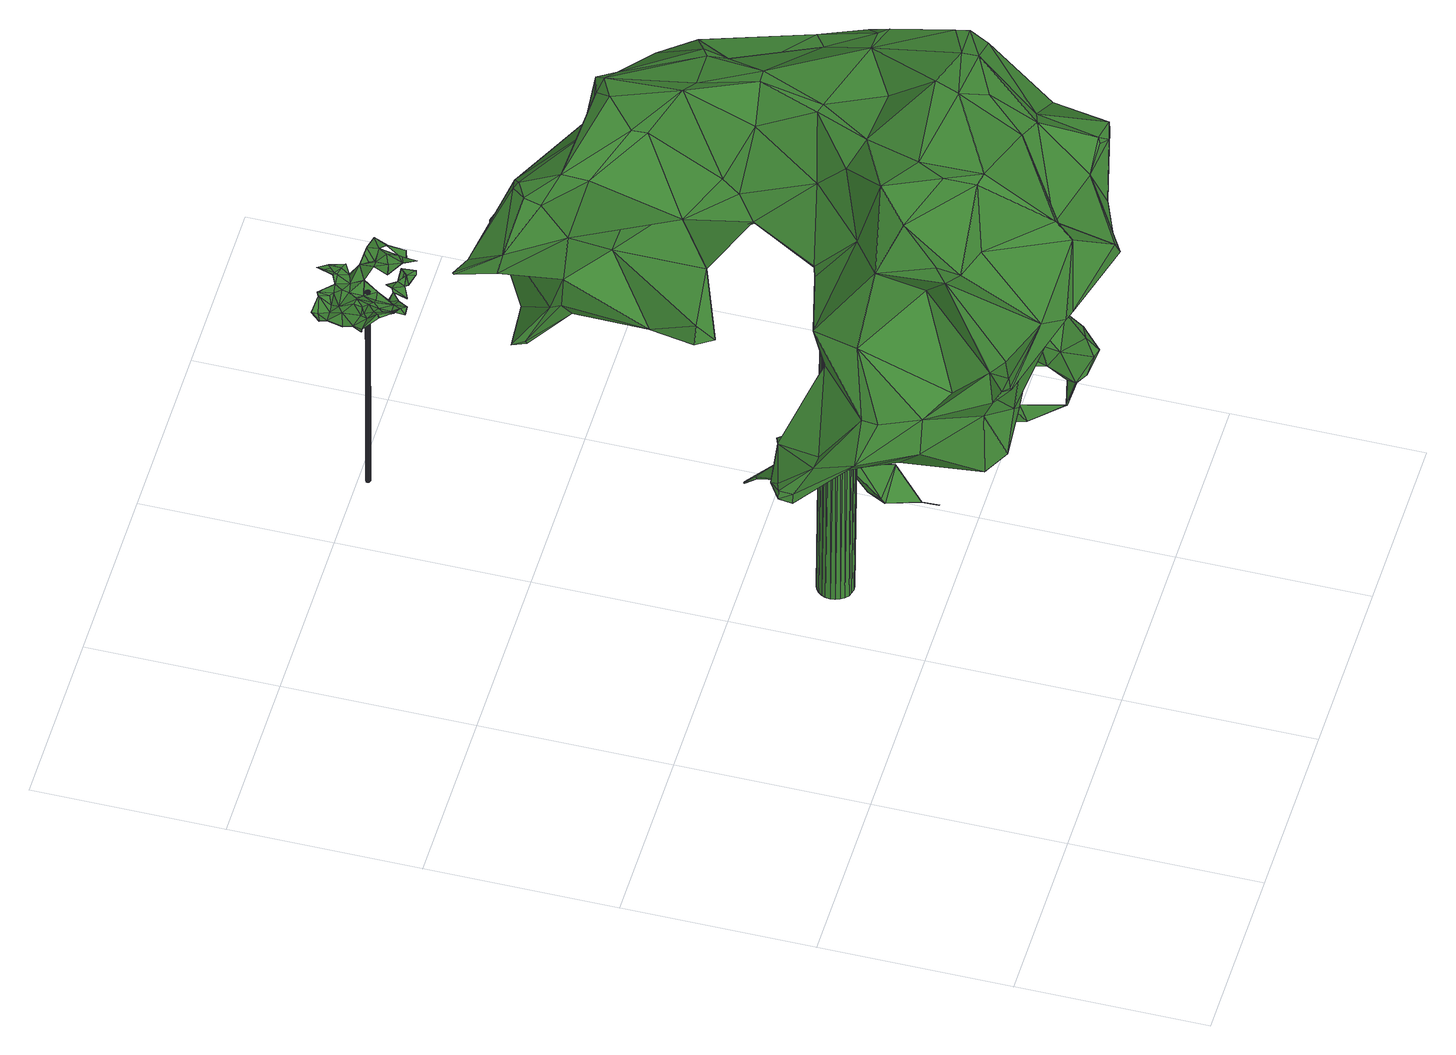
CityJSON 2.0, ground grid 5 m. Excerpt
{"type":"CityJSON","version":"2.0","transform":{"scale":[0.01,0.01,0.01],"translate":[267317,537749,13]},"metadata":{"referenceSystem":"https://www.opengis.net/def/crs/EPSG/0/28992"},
"CityObjects":{
"tree1":{"type":"SolitaryVegetationObject","attributes":{"gtid":150,"crown_width_m":12.89,"crown_median_z":25.44,"crown_r50_m":0.478,"crown_porosity":0.895,"trunk_H_m":11.93,"trunk_DBH_m":0.943,"trunk_radius_m":0.472,"trunk_base_height_m":13.51,"original_gtid":"166"},"geometry":[{"type":"Solid","lod":"3","boundaries":[[[[0,1,2]],[[3,4,5]],[[6,7,8]],[[9,10,11]],[[12,13,14]],[[2,15,16]],[[17,18,19]],[[17,19,20]],[[21,22,23]],[[24,23,22]],[[25,26,27]],[[28,29,30]],[[31,32,33]],[[30,34,35]],[[29,34,30]],[[36,37,38]],[[39,40,41]],[[42,41,40]],[[43,44,25]],[[45,46,47]],[[48,5,49]],[[50,51,52]],[[1,15,2]],[[53,54,55]],[[26,56,57]],[[58,59,20]],[[43,60,44]],[[61,62,63]],[[64,65,66]],[[67,68,69]],[[70,68,67]],[[71,65,72]],[[73,74,75]],[[76,77,78]],[[79,52,80]],[[81,52,79]],[[82,51,50]],[[58,83,59]],[[29,84,85]],[[40,39,43]],[[40,43,25]],[[16,86,87]],[[38,88,89]],[[90,91,92]],[[93,94,95]],[[96,97,98]],[[60,43,39]],[[60,39,96]],[[99,75,53]],[[78,86,9]],[[100,77,76]],[[30,35,101]],[[87,86,77]],[[102,103,104]],[[95,94,105]],[[77,106,87]],[[107,11,108]],[[109,110,111]],[[92,112,113]],[[80,114,106]],[[2,106,114]],[[3,115,116]],[[117,118,119]],[[98,97,39]],[[55,120,99]],[[121,21,23]],[[93,122,94]],[[20,123,124]],[[20,125,123]],[[124,17,20]],[[35,126,101]],[[127,128,129]],[[130,131,132]],[[133,62,134]],[[133,134,104]],[[135,136,65]],[[137,23,24]],[[138,139,140]],[[141,142,143]],[[38,144,88]],[[12,145,13]],[[145,12,95]],[[146,147,148]],[[104,103,133]],[[149,133,103]],[[150,128,151]],[[150,151,75]],[[152,153,92]],[[154,85,155]],[[28,115,3]],[[26,57,156]],[[140,139,157]],[[158,159,160]],[[122,14,161]],[[162,163,164]],[[162,164,165]],[[166,167,168]],[[49,169,170]],[[171,103,172]],[[173,57,174]],[[27,146,175]],[[176,101,126]],[[177,178,140]],[[165,179,102]],[[164,179,165]],[[180,172,181]],[[108,11,182]],[[41,183,39]],[[184,185,186]],[[29,28,84]],[[28,3,84]],[[52,51,187]],[[52,187,80]],[[28,30,115]],[[170,188,49]],[[122,93,12]],[[14,122,12]],[[176,30,101]],[[189,190,64]],[[93,95,12]],[[120,83,191]],[[120,192,83]],[[173,174,193]],[[11,107,194]],[[100,79,77]],[[195,74,73]],[[96,39,97]],[[165,102,196]],[[197,1,196]],[[0,196,1]],[[165,196,0]],[[198,17,124]],[[86,16,199]],[[138,200,201]],[[79,100,81]],[[9,11,194]],[[132,202,203]],[[34,126,35]],[[11,10,182]],[[194,107,204]],[[179,205,172]],[[206,205,179]],[[71,202,132]],[[207,204,107]],[[89,208,209]],[[47,186,45]],[[210,211,212]],[[106,77,79]],[[106,79,80]],[[125,213,214]],[[182,215,216]],[[155,46,45]],[[16,87,106]],[[2,16,106]],[[110,217,218]],[[219,110,218]],[[219,218,220]],[[221,222,8]],[[163,51,82]],[[179,103,102]],[[206,164,163]],[[188,206,163]],[[31,223,222]],[[224,60,96]],[[65,64,190]],[[153,152,225]],[[212,92,69]],[[226,63,227]],[[228,229,31]],[[56,229,228]],[[230,54,151]],[[52,231,232]],[[52,81,231]],[[64,233,176]],[[234,160,159]],[[33,32,198]],[[201,235,138]],[[85,34,29]],[[230,55,54]],[[236,188,170]],[[147,146,27]],[[71,132,66]],[[51,163,162]],[[189,161,190]],[[203,202,136]],[[109,237,217]],[[149,180,238]],[[49,4,169]],[[5,4,49]],[[209,239,240]],[[83,241,59]],[[66,65,71]],[[171,149,103]],[[98,242,18]],[[166,168,144]],[[243,237,141]],[[142,141,237]],[[41,244,183]],[[245,137,246]],[[130,116,233]],[[137,232,231]],[[247,232,137]],[[201,200,248]],[[66,233,64]],[[185,45,186]],[[170,130,236]],[[236,130,249]],[[86,199,182]],[[248,200,140]],[[250,251,215]],[[158,69,252]],[[158,252,253]],[[108,254,107]],[[69,113,67]],[[67,213,70]],[[238,214,210]],[[255,256,41]],[[257,250,258]],[[259,250,257]],[[258,250,215]],[[24,247,137]],[[110,109,217]],[[157,260,47]],[[69,152,113]],[[152,92,113]],[[261,128,150]],[[156,173,262]],[[92,91,69]],[[263,227,70]],[[92,214,112]],[[220,261,150]],[[207,254,146]],[[180,171,172]],[[132,264,249]],[[83,58,19]],[[19,265,83]],[[227,263,261]],[[182,10,9]],[[249,206,236]],[[189,184,94]],[[32,31,266]],[[140,200,138]],[[121,26,21]],[[267,268,150]],[[150,268,220]],[[26,44,56]],[[190,269,65]],[[176,233,30]],[[159,270,234]],[[22,271,24]],[[235,272,135]],[[39,183,98]],[[273,131,130]],[[174,57,56]],[[245,147,121]],[[148,147,245]],[[274,18,17]],[[149,238,210]],[[98,274,96]],[[224,96,274]],[[275,271,22]],[[138,235,139]],[[72,202,71]],[[248,193,276]],[[56,193,174]],[[252,277,62]],[[278,62,277]],[[278,277,252]],[[263,129,128]],[[238,279,214]],[[2,114,0]],[[190,161,269]],[[65,136,72]],[[132,249,130]],[[226,217,61]],[[226,61,63]],[[50,209,208]],[[170,169,130]],[[116,130,169]],[[82,49,188]],[[82,188,163]],[[280,281,282]],[[144,38,37]],[[78,9,194]],[[52,239,50]],[[233,116,115]],[[233,115,30]],[[240,38,209]],[[89,209,38]],[[161,189,122]],[[189,94,122]],[[31,222,118]],[[142,237,109]],[[136,202,72]],[[225,90,153]],[[146,254,175]],[[32,266,224]],[[197,283,243]],[[102,283,196]],[[193,178,173]],[[92,153,90]],[[6,8,228]],[[6,228,31]],[[146,148,207]],[[204,207,148]],[[196,283,197]],[[8,7,221]],[[36,271,177]],[[21,262,22]],[[276,193,228]],[[5,281,3]],[[3,281,280]],[[158,253,270]],[[159,158,270]],[[184,105,94]],[[240,247,38]],[[74,195,268]],[[76,78,204]],[[171,180,149]],[[15,257,284]],[[282,48,285]],[[56,286,229]],[[65,287,135]],[[98,18,274]],[[241,129,263]],[[27,40,25]],[[188,236,206]],[[172,205,181]],[[249,181,205]],[[140,178,248]],[[193,248,178]],[[191,265,183]],[[173,178,275]],[[275,262,173]],[[21,156,262]],[[22,262,275]],[[26,25,44]],[[21,26,156]],[[213,112,214]],[[224,288,32]],[[69,160,212]],[[210,212,160]],[[69,158,160]],[[149,210,160]],[[8,249,264]],[[276,8,264]],[[108,182,216]],[[216,73,108]],[[191,83,265]],[[41,99,244]],[[102,104,289]],[[243,102,289]],[[164,206,179]],[[179,172,103]],[[8,181,249]],[[132,131,66]],[[165,114,162]],[[80,162,114]],[[78,77,86]],[[287,65,269]],[[14,13,269]],[[31,238,223]],[[139,235,135]],[[126,184,64]],[[189,64,184]],[[126,64,176]],[[45,185,290]],[[155,45,290]],[[214,291,124]],[[124,123,214]],[[154,155,290]],[[137,245,23]],[[121,23,245]],[[126,34,184]],[[102,243,283]],[[240,239,247]],[[76,246,100]],[[258,215,182]],[[165,0,114]],[[59,125,20]],[[145,292,13]],[[204,78,194]],[[192,127,83]],[[213,125,241]],[[59,241,125]],[[199,284,258]],[[63,68,70]],[[227,63,70]],[[31,229,286]],[[181,222,223]],[[167,46,155]],[[157,293,140]],[[47,293,157]],[[154,294,85]],[[290,294,154]],[[167,293,46]],[[167,140,293]],[[46,293,47]],[[118,221,119]],[[117,119,221]],[[152,69,91]],[[152,91,225]],[[90,225,91]],[[15,284,16]],[[217,237,61]],[[227,261,226]],[[226,261,220]],[[62,61,134]],[[104,134,61]],[[295,61,237]],[[295,237,289]],[[295,289,104]],[[212,211,92]],[[147,27,26]],[[147,26,121]],[[192,55,230]],[[53,55,99]],[[42,40,175]],[[27,175,40]],[[162,187,51]],[[149,296,133]],[[214,279,33]],[[60,224,266]],[[44,60,266]],[[86,182,9]],[[81,100,246]],[[231,246,137]],[[81,246,231]],[[34,85,294]],[[142,109,111]],[[226,220,218]],[[151,192,230]],[[289,237,243]],[[167,297,168]],[[247,239,232]],[[192,298,55]],[[155,297,167]],[[221,7,117]],[[182,199,258]],[[248,272,201]],[[276,272,248]],[[107,254,207]],[[156,57,173]],[[221,118,222]],[[198,299,288]],[[3,116,4]],[[116,169,4]],[[246,76,300]],[[246,300,245]],[[255,75,256]],[[99,41,256]],[[99,256,75]],[[259,143,110]],[[111,110,143]],[[266,286,56]],[[266,31,286]],[[193,56,228]],[[56,44,266]],[[14,269,161]],[[136,272,203]],[[272,132,203]],[[135,272,136]],[[201,272,235]],[[177,271,178]],[[275,178,271]],[[247,24,271]],[[247,271,36]],[[38,247,36]],[[234,62,133]],[[175,254,42]],[[31,33,279]],[[42,255,41]],[[254,108,255]],[[254,255,42]],[[31,279,238]],[[73,75,255]],[[73,255,108]],[[74,268,75]],[[197,301,1]],[[15,1,301]],[[139,135,292]],[[52,232,239]],[[181,223,180]],[[88,144,297]],[[168,297,144]],[[273,66,131]],[[244,99,120]],[[257,143,259]],[[297,155,302]],[[297,302,88]],[[180,223,238]],[[6,118,117]],[[162,80,187]],[[226,218,217]],[[276,228,8]],[[166,177,140]],[[167,166,140]],[[250,219,251]],[[220,251,219]],[[280,85,84]],[[84,3,280]],[[303,50,208]],[[166,144,37]],[[166,37,177]],[[37,36,177]],[[183,244,191]],[[17,198,288]],[[17,288,274]],[[120,191,244]],[[274,288,224]],[[148,300,204]],[[295,104,61]],[[111,143,142]],[[233,66,273]],[[233,273,130]],[[58,20,19]],[[15,301,257]],[[251,268,195]],[[128,261,263]],[[213,263,70]],[[241,263,213]],[[62,304,252]],[[75,54,53]],[[151,54,75]],[[267,75,268]],[[267,150,75]],[[252,304,253]],[[216,195,73]],[[220,268,251]],[[216,251,195]],[[251,216,215]],[[253,304,270]],[[234,270,304]],[[234,304,62]],[[287,292,135]],[[6,117,7]],[[151,127,192]],[[151,128,127]],[[209,50,239]],[[249,205,206]],[[204,300,76]],[[82,303,49]],[[82,50,303]],[[85,280,155]],[[282,155,280]],[[89,88,285]],[[303,208,48]],[[303,48,49]],[[214,211,210]],[[259,219,250]],[[110,219,259]],[[302,285,88]],[[282,281,48]],[[5,48,281]],[[245,300,148]],[[31,118,6]],[[8,222,181]],[[34,294,184]],[[290,185,294]],[[184,294,185]],[[125,214,123]],[[198,124,291]],[[198,291,33]],[[214,33,291]],[[192,120,298]],[[55,298,120]],[[62,278,63]],[[68,63,278]],[[199,16,284]],[[69,68,278]],[[69,278,252]],[[301,143,257]],[[197,143,301]],[[243,141,143]],[[243,143,197]],[[183,242,98]],[[265,242,183]],[[19,242,265]],[[19,18,242]],[[105,184,260]],[[186,260,184]],[[186,47,260]],[[95,105,260]],[[95,260,145]],[[292,145,260]],[[292,260,139]],[[139,260,157]],[[272,264,132]],[[276,264,272]],[[292,287,269]],[[292,269,13]],[[234,133,296]],[[234,296,160]],[[149,160,296]],[[83,129,241]],[[127,129,83]],[[32,299,198]],[[258,284,257]],[[48,208,285]],[[89,285,208]],[[282,285,155]],[[155,285,302]],[[92,211,214]],[[67,112,213]],[[113,112,67]],[[32,288,299]],[[305,306,307]],[[305,307,308]],[[308,307,309]],[[308,309,310]],[[307,306,311]],[[307,311,309]],[[309,311,312]],[[309,312,310]],[[311,306,313]],[[311,313,312]],[[312,313,314]],[[312,314,310]],[[313,306,315]],[[313,315,314]],[[314,315,316]],[[314,316,310]],[[315,306,317]],[[315,317,316]],[[316,317,318]],[[316,318,310]],[[317,306,319]],[[317,319,318]],[[318,319,320]],[[318,320,310]],[[319,306,321]],[[319,321,320]],[[320,321,322]],[[320,322,310]],[[321,306,323]],[[321,323,322]],[[322,323,324]],[[322,324,310]],[[323,306,325]],[[323,325,324]],[[324,325,326]],[[324,326,310]],[[325,306,327]],[[325,327,326]],[[326,327,328]],[[326,328,310]],[[327,306,329]],[[327,329,328]],[[328,329,330]],[[328,330,310]],[[329,306,331]],[[329,331,330]],[[330,331,332]],[[330,332,310]],[[331,306,333]],[[331,333,332]],[[332,333,334]],[[332,334,310]],[[333,306,335]],[[333,335,334]],[[334,335,336]],[[334,336,310]],[[335,306,337]],[[335,337,336]],[[336,337,338]],[[336,338,310]],[[337,306,339]],[[337,339,338]],[[338,339,340]],[[338,340,310]],[[339,306,341]],[[339,341,340]],[[340,341,342]],[[340,342,310]],[[341,306,343]],[[341,343,342]],[[342,343,344]],[[342,344,310]],[[343,306,345]],[[343,345,344]],[[344,345,346]],[[344,346,310]],[[345,306,347]],[[345,347,346]],[[346,347,348]],[[346,348,310]],[[347,306,349]],[[347,349,348]],[[348,349,350]],[[348,350,310]],[[349,306,351]],[[349,351,350]],[[350,351,352]],[[350,352,310]],[[351,306,353]],[[351,353,352]],[[352,353,354]],[[352,354,310]],[[353,306,305]],[[353,305,354]],[[354,305,308]],[[354,308,310]]]]}]},
"tree2":{"type":"SolitaryVegetationObject","attributes":{"gtid":513,"crown_width_m":5.92,"crown_median_z":16.53,"crown_r50_m":0.22,"crown_porosity":0.916,"trunk_H_m":2.92,"trunk_DBH_m":0.15,"trunk_radius_m":0.0749,"trunk_base_height_m":13.61,"original_gtid":"583"},"geometry":[{"type":"Solid","lod":"3","boundaries":[[[[355,356,357]],[[358,359,360]],[[361,362,363]],[[363,364,361]],[[365,366,367]],[[368,369,370]],[[371,372,373]],[[371,373,374]],[[375,376,377]],[[375,377,378]],[[361,379,362]],[[380,371,381]],[[382,383,384]],[[378,385,356]],[[357,356,385]],[[386,387,388]],[[384,389,390]],[[391,392,393]],[[394,392,391]],[[380,381,395]],[[396,397,398]],[[399,387,400]],[[401,386,402]],[[365,403,404]],[[381,374,405]],[[367,366,406]],[[384,407,389]],[[408,384,383]],[[409,410,411]],[[365,367,412]],[[413,414,415]],[[379,361,416]],[[417,382,418]],[[412,419,403]],[[390,389,413]],[[370,420,384]],[[369,420,370]],[[401,421,422]],[[423,424,425]],[[423,425,426]],[[417,427,383]],[[418,382,390]],[[405,394,395]],[[395,394,380]],[[415,428,410]],[[429,430,431]],[[432,428,415]],[[433,421,434]],[[433,434,435]],[[436,401,437]],[[365,412,403]],[[365,404,438]],[[416,439,440]],[[385,440,439]],[[441,410,428]],[[441,428,432]],[[442,377,376]],[[412,367,443]],[[438,404,444]],[[367,445,443]],[[404,403,446]],[[438,366,365]],[[447,433,448]],[[447,421,433]],[[449,356,368]],[[444,442,376]],[[398,397,435]],[[444,404,442]],[[419,450,451]],[[452,391,399]],[[394,391,452]],[[378,453,385]],[[377,453,378]],[[393,373,454]],[[435,434,455]],[[407,423,432]],[[423,456,424]],[[457,413,409]],[[434,421,401]],[[400,437,401]],[[400,401,402]],[[457,458,459]],[[372,359,454]],[[359,460,360]],[[359,372,460]],[[396,461,455]],[[426,425,462]],[[442,404,446]],[[355,369,356]],[[368,356,369]],[[433,397,448]],[[435,397,433]],[[463,362,429]],[[410,409,415]],[[432,415,414]],[[426,441,432]],[[464,465,462]],[[384,408,375]],[[461,398,435]],[[455,397,396]],[[413,415,409]],[[396,398,461]],[[436,434,401]],[[466,467,468]],[[435,455,461]],[[447,448,469]],[[466,422,467]],[[421,467,422]],[[387,359,470]],[[437,471,447]],[[472,418,473]],[[432,423,426]],[[474,475,445]],[[381,405,395]],[[394,452,460]],[[360,460,452]],[[453,465,464]],[[394,460,380]],[[359,358,470]],[[423,407,420]],[[474,458,411]],[[474,406,458]],[[360,388,358]],[[358,388,470]],[[387,470,388]],[[468,476,477]],[[455,434,436]],[[388,402,386]],[[387,386,400]],[[424,464,425]],[[406,445,367]],[[443,478,412]],[[464,462,425]],[[424,479,480]],[[382,417,383]],[[401,422,386]],[[478,473,418]],[[458,473,478]],[[366,472,473]],[[378,481,375]],[[457,390,413]],[[477,400,386]],[[477,386,468]],[[453,377,465]],[[441,459,410]],[[457,459,441]],[[432,414,407]],[[475,411,410]],[[359,387,391]],[[359,391,454]],[[387,399,391]],[[370,375,449]],[[357,363,355]],[[355,482,480]],[[355,429,482]],[[355,463,429]],[[429,362,430]],[[362,463,363]],[[362,379,430]],[[430,379,431]],[[416,431,379]],[[424,431,416]],[[399,402,452]],[[402,399,400]],[[479,424,456]],[[429,431,482]],[[431,424,482]],[[482,424,480]],[[443,445,475]],[[372,371,460]],[[452,388,360]],[[402,388,452]],[[374,381,371]],[[480,479,355]],[[373,392,483]],[[366,473,406]],[[385,453,440]],[[464,416,440]],[[464,440,453]],[[418,465,484]],[[484,465,451]],[[414,413,389]],[[457,409,458]],[[380,460,371]],[[454,373,372]],[[474,445,406]],[[391,393,454]],[[443,475,478]],[[356,481,378]],[[356,449,481]],[[375,481,449]],[[370,384,375]],[[465,390,462]],[[418,390,465]],[[444,427,472]],[[441,390,457]],[[426,390,441]],[[462,390,426]],[[408,427,485]],[[408,485,375]],[[444,376,485]],[[444,485,427]],[[375,485,376]],[[416,361,364]],[[370,449,368]],[[484,478,418]],[[438,444,472]],[[420,456,423]],[[451,450,484]],[[478,450,412]],[[484,450,478]],[[458,478,475]],[[458,475,459]],[[459,475,410]],[[414,389,407]],[[479,456,420]],[[463,355,363]],[[424,416,464]],[[397,469,448]],[[384,390,382]],[[377,451,465]],[[408,383,427]],[[436,469,455]],[[455,469,397]],[[436,486,469]],[[474,411,475]],[[458,409,411]],[[477,476,471]],[[386,422,466]],[[469,486,437]],[[469,437,447]],[[407,384,420]],[[437,487,471]],[[447,467,421]],[[471,467,447]],[[486,436,437]],[[374,483,405]],[[392,405,483]],[[476,468,467]],[[386,466,468]],[[471,476,467]],[[385,439,357]],[[417,472,427]],[[472,417,418]],[[374,373,483]],[[366,438,472]],[[403,419,446]],[[446,419,442]],[[377,419,451]],[[442,419,377]],[[406,473,458]],[[363,439,364]],[[363,357,439]],[[416,364,439]],[[373,393,392]],[[400,487,437]],[[405,392,394]],[[419,412,450]],[[355,479,369]],[[420,369,479]],[[477,471,487]],[[477,487,400]],[[488,489,490]],[[488,490,491]],[[491,490,492]],[[491,492,493]],[[490,489,494]],[[490,494,492]],[[492,494,495]],[[492,495,493]],[[494,489,496]],[[494,496,495]],[[495,496,497]],[[495,497,493]],[[496,489,498]],[[496,498,497]],[[497,498,499]],[[497,499,493]],[[498,489,500]],[[498,500,499]],[[499,500,501]],[[499,501,493]],[[500,489,502]],[[500,502,501]],[[501,502,503]],[[501,503,493]],[[502,489,504]],[[502,504,503]],[[503,504,505]],[[503,505,493]],[[504,489,506]],[[504,506,505]],[[505,506,507]],[[505,507,493]],[[506,489,508]],[[506,508,507]],[[507,508,509]],[[507,509,493]],[[508,489,510]],[[508,510,509]],[[509,510,511]],[[509,511,493]],[[510,489,512]],[[510,512,511]],[[511,512,513]],[[511,513,493]],[[512,489,514]],[[512,514,513]],[[513,514,515]],[[513,515,493]],[[514,489,516]],[[514,516,515]],[[515,516,517]],[[515,517,493]],[[516,489,518]],[[516,518,517]],[[517,518,519]],[[517,519,493]],[[518,489,520]],[[518,520,519]],[[519,520,521]],[[519,521,493]],[[520,489,522]],[[520,522,521]],[[521,522,523]],[[521,523,493]],[[522,489,524]],[[522,524,523]],[[523,524,525]],[[523,525,493]],[[524,489,526]],[[524,526,525]],[[525,526,527]],[[525,527,493]],[[526,489,528]],[[526,528,527]],[[527,528,529]],[[527,529,493]],[[528,489,530]],[[528,530,529]],[[529,530,531]],[[529,531,493]],[[530,489,532]],[[530,532,531]],[[531,532,533]],[[531,533,493]],[[532,489,534]],[[532,534,533]],[[533,534,535]],[[533,535,493]],[[534,489,536]],[[534,536,535]],[[535,536,537]],[[535,537,493]],[[536,489,488]],[[536,488,537]],[[537,488,491]],[[537,491,493]]]]}]},
"tree3":{"type":"SolitaryVegetationObject","attributes":{"gtid":432,"crown_width_m":2.66,"crown_median_z":19.92,"crown_r50_m":0.132,"crown_porosity":0.963,"trunk_H_m":6.55,"trunk_DBH_m":0.11,"trunk_radius_m":0.0548,"trunk_base_height_m":13.37,"original_gtid":"490"},"geometry":[{"type":"MultiSurface","lod":"3","boundaries":[[[538,539,540]],[[541,542,543]],[[544,543,542]],[[545,546,547]],[[544,548,543]],[[549,550,551]],[[552,553,554]],[[555,556,557]],[[558,559,560]],[[561,562,563]],[[564,565,566]],[[567,565,564]],[[568,569,570]],[[555,571,572]],[[538,540,551]],[[573,574,575]],[[573,575,576]],[[577,542,541]],[[578,579,580]],[[581,582,583]],[[560,584,585]],[[558,586,587]],[[588,568,589]],[[590,591,592]],[[593,592,591]],[[594,583,595]],[[596,597,598]],[[599,600,601]],[[589,602,603]],[[604,547,605]],[[551,540,549]],[[538,551,606]],[[607,608,609]],[[565,584,610]],[[565,610,611]],[[597,582,581]],[[612,613,614]],[[556,596,598]],[[578,580,615]],[[569,616,599]],[[599,616,600]],[[554,591,590]],[[593,591,554]],[[575,617,576]],[[605,579,618]],[[619,589,568]],[[620,621,622]],[[623,567,538]],[[624,625,626]],[[569,612,614]],[[619,599,601]],[[539,627,628]],[[539,628,629]],[[597,630,582]],[[548,614,631]],[[632,633,634]],[[635,636,637]],[[638,639,640]],[[641,642,643]],[[611,566,565]],[[623,585,565]],[[584,565,585]],[[563,562,644]],[[645,646,647]],[[610,584,648]],[[595,649,644]],[[555,650,651]],[[583,594,652]],[[596,653,654]],[[638,542,571]],[[567,623,565]],[[655,656,578]],[[655,657,656]],[[658,657,655]],[[626,633,632]],[[594,562,652]],[[558,655,559]],[[659,574,553]],[[593,554,553]],[[575,574,659]],[[606,587,538]],[[561,660,562]],[[639,657,658]],[[661,657,639]],[[649,576,644]],[[656,657,662]],[[562,595,644]],[[562,594,595]],[[540,663,664]],[[644,617,563]],[[644,576,617]],[[593,553,574]],[[665,666,667]],[[665,667,668]],[[577,608,572]],[[669,645,670]],[[540,671,549]],[[664,671,540]],[[643,603,602]],[[599,619,568]],[[612,643,613]],[[602,613,643]],[[547,672,669]],[[618,673,554]],[[647,646,578]],[[674,556,555]],[[672,547,675]],[[676,677,564]],[[634,604,618]],[[678,663,664]],[[621,620,662]],[[668,662,620]],[[588,599,568]],[[642,603,643]],[[563,617,561]],[[665,561,617]],[[672,604,634]],[[596,630,597]],[[654,630,596]],[[651,679,555]],[[680,679,651]],[[639,658,640]],[[611,610,648]],[[541,609,608]],[[578,646,655]],[[649,681,682]],[[640,609,638]],[[542,638,609]],[[542,609,640]],[[618,683,673]],[[577,571,542]],[[577,684,571]],[[613,602,589]],[[613,589,619]],[[631,614,619]],[[613,619,614]],[[607,685,658]],[[545,647,615]],[[611,648,686]],[[543,685,609]],[[607,609,685]],[[560,586,558]],[[541,608,577]],[[648,687,629]],[[559,629,687]],[[559,687,648]],[[544,688,548]],[[689,624,626]],[[689,626,632]],[[546,547,675]],[[682,624,689]],[[557,690,650]],[[557,650,572]],[[607,658,655]],[[689,632,590]],[[629,559,655]],[[638,571,555]],[[590,592,689]],[[540,550,549]],[[666,691,667]],[[673,667,691]],[[680,651,690]],[[680,690,581]],[[691,666,553]],[[691,553,552]],[[659,553,666]],[[550,540,539]],[[550,539,629]],[[623,538,586]],[[572,650,555]],[[551,550,606]],[[615,647,578]],[[595,681,649]],[[674,596,556]],[[621,692,622]],[[693,692,621]],[[541,543,609]],[[550,558,606]],[[691,552,554]],[[590,632,634]],[[686,694,564]],[[640,658,685]],[[684,572,571]],[[572,684,577]],[[544,685,543]],[[620,622,561]],[[557,598,690]],[[661,639,695]],[[605,547,670]],[[667,673,683]],[[667,683,668]],[[653,674,637]],[[631,543,548]],[[601,543,631]],[[601,631,619]],[[608,637,674]],[[616,601,600]],[[649,682,689]],[[618,604,605]],[[567,539,538]],[[676,678,677]],[[678,676,663]],[[686,566,611]],[[564,566,686]],[[555,608,674]],[[572,608,555]],[[677,678,664]],[[693,621,661]],[[681,630,654]],[[578,656,618]],[[677,664,663]],[[681,595,630]],[[663,694,677]],[[564,694,676]],[[586,538,587]],[[696,561,622]],[[555,557,572]],[[584,559,648]],[[586,560,585]],[[586,585,623]],[[617,697,665]],[[693,698,699]],[[680,699,698]],[[582,630,583]],[[595,583,630]],[[670,615,580]],[[616,569,614]],[[569,599,570]],[[637,624,653]],[[653,596,674]],[[614,548,688]],[[614,688,616]],[[696,693,699]],[[689,700,649]],[[605,580,579]],[[649,700,576]],[[655,558,629]],[[550,629,558]],[[562,701,652]],[[702,701,562]],[[567,627,539]],[[564,627,567]],[[677,627,564]],[[686,648,627]],[[676,694,663]],[[638,695,639]],[[601,616,688]],[[558,655,646]],[[645,703,646]],[[633,558,646]],[[558,633,655]],[[626,655,633]],[[682,704,624]],[[653,624,704]],[[641,588,603]],[[542,685,544]],[[640,685,542]],[[637,608,635]],[[702,562,660]],[[696,699,660]],[[702,660,699]],[[560,559,584]],[[601,688,543]],[[544,543,688]],[[703,669,672]],[[668,620,665]],[[561,665,620]],[[703,645,669]],[[618,579,578]],[[702,699,680]],[[624,636,625]],[[702,680,581]],[[558,587,606]],[[691,554,673]],[[547,670,545]],[[669,670,547]],[[638,698,693]],[[637,636,624]],[[696,660,561]],[[633,646,703]],[[686,627,694]],[[677,694,627]],[[615,670,545]],[[574,705,593]],[[700,593,705]],[[703,672,634]],[[703,634,633]],[[627,648,628]],[[555,679,698]],[[555,698,638]],[[583,652,701]],[[659,697,575]],[[700,689,592]],[[700,592,593]],[[607,706,608]],[[635,608,706]],[[661,695,693]],[[638,693,695]],[[680,698,679]],[[655,636,706]],[[655,706,607]],[[635,706,636]],[[672,675,604]],[[547,604,675]],[[634,618,554]],[[590,634,554]],[[626,625,636]],[[629,628,648]],[[583,701,581]],[[702,581,701]],[[573,705,574]],[[700,705,576]],[[576,705,573]],[[668,683,707]],[[668,707,662]],[[662,707,656]],[[618,656,707]],[[650,690,651]],[[683,618,707]],[[655,626,636]],[[666,697,659]],[[661,621,657]],[[662,657,621]],[[654,653,704]],[[696,692,693]],[[622,692,696]],[[568,612,569]],[[642,641,603]],[[641,643,570]],[[643,612,570]],[[568,570,612]],[[670,580,605]],[[603,588,589]],[[641,570,588]],[[599,588,570]],[[581,690,598]],[[581,598,597]],[[557,556,598]],[[681,704,682]],[[654,704,681]],[[647,545,670]],[[645,647,670]],[[665,697,666]],[[617,575,697]],[[708,709,710]],[[708,710,711]],[[711,710,712]],[[711,712,713]],[[710,709,714]],[[710,714,712]],[[712,714,715]],[[712,715,713]],[[714,709,716]],[[714,716,715]],[[715,716,717]],[[715,717,713]],[[716,709,718]],[[716,718,717]],[[717,718,719]],[[717,719,713]],[[718,709,720]],[[718,720,719]],[[719,720,721]],[[719,721,713]],[[720,709,722]],[[720,722,721]],[[721,722,723]],[[721,723,713]],[[722,709,724]],[[722,724,723]],[[723,724,725]],[[723,725,713]],[[724,709,726]],[[724,726,725]],[[725,726,727]],[[725,727,713]],[[726,709,728]],[[726,728,727]],[[727,728,729]],[[727,729,713]],[[728,709,730]],[[728,730,729]],[[729,730,731]],[[729,731,713]],[[730,709,732]],[[730,732,731]],[[731,732,733]],[[731,733,713]],[[732,709,734]],[[732,734,733]],[[733,734,735]],[[733,735,713]],[[734,709,736]],[[734,736,735]],[[735,736,737]],[[735,737,713]],[[736,709,738]],[[736,738,737]],[[737,738,739]],[[737,739,713]],[[738,709,740]],[[738,740,739]],[[739,740,741]],[[739,741,713]],[[740,709,742]],[[740,742,741]],[[741,742,743]],[[741,743,713]],[[742,709,744]],[[742,744,743]],[[743,744,745]],[[743,745,713]],[[744,709,746]],[[744,746,745]],[[745,746,747]],[[745,747,713]],[[746,709,748]],[[746,748,747]],[[747,748,749]],[[747,749,713]],[[748,709,750]],[[748,750,749]],[[749,750,751]],[[749,751,713]],[[750,709,752]],[[750,752,751]],[[751,752,753]],[[751,753,713]],[[752,709,754]],[[752,754,753]],[[753,754,755]],[[753,755,713]],[[754,709,756]],[[754,756,755]],[[755,756,757]],[[755,757,713]],[[756,709,708]],[[756,708,757]],[[757,708,711]],[[757,711,713]]]}]}
},
"vertices":[
[530,461,1741],[532,376,1739],[572,369,1740],[482,1418,1536],[609,1275,1603],[666,1346,1646],[851,760,1332],[702,805,1510],[622,897,1396],[965,186,1520],[960,181,1505],[1006,171,1475],[540,1549,845],[599,1466,902],[498,1509,890],[595,194,1595],[805,337,1650],[889,486,701],[921,474,692],[888,481,700],[692,499,661],[1212,760,1322],[1189,800,1309],[1218,735,1362],[1128,868,1539],[1226,524,1013],[1123,665,1199],[1168,483,1180],[443,1503,1468],[472,1537,1462],[350,1531,1352],[671,708,1142],[868,708,929],[719,669,920],[374,1625,1285],[308,1646,1298],[997,1129,1473],[996,1133,1470],[981,1207,1566],[1136,468,828],[1194,495,986],[982,349,1034],[1060,379,1104],[1153,542,896],[1053,600,974],[762,1573,1221],[771,1536,1226],[781,1499,1151],[715,1373,1654],[687,1166,1696],[793,990,1707],[730,821,1699],[969,765,1672],[703,396,1244],[565,483,1189],[768,577,1123],[972,740,1181],[1071,816,1186],[702,469,677],[650,469,716],[1104,595,871],[252,439,1169],[129,576,1093],[235,440,1063],[483,1414,1161],[536,1210,985],[597,1321,1176],[367,628,857],[325,601,882],[297,784,810],[381,533,860],[512,1084,1058],[501,1086,1000],[879,214,1327],[670,249,1253],[711,290,1196],[1083,498,1647],[973,492,1716],[959,343,1566],[963,533,1725],[829,563,1755],[1057,576,1700],[755,988,1708],[717,434,725],[477,1525,1481],[502,1542,1460],[887,321,1614],[865,435,1703],[920,1299,1555],[866,1162,1662],[396,929,665],[390,899,695],[417,841,743],[540,1554,846],[611,1556,894],[651,1535,887],[1085,476,698],[1085,472,700],[1037,461,709],[869,465,1099],[1068,541,1696],[305,1642,1297],[356,587,1544],[346,741,1305],[320,623,1303],[606,1453,975],[813,500,1744],[1066,186,1442],[947,159,1318],[303,251,1270],[309,227,1279],[309,231,1282],[456,729,826],[406,788,773],[570,535,1738],[440,1458,1457],[493,1351,1520],[740,693,1522],[698,578,1339],[495,668,1492],[835,559,872],[1229,696,1350],[488,1547,885],[671,583,685],[674,585,686],[625,511,725],[373,1622,1281],[581,350,860],[558,289,894],[576,349,858],[531,1124,1408],[703,1184,1255],[599,1081,1173],[235,588,1143],[226,545,1149],[686,1203,1028],[548,1071,974],[1114,811,1577],[890,1161,955],[850,1260,947],[908,1231,1173],[378,261,1298],[334,242,1289],[438,187,1392],[973,1227,1533],[671,1462,892],[1164,371,1322],[1163,595,1315],[1152,406,1371],[391,724,1142],[516,265,993],[532,396,993],[388,895,691],[394,928,661],[623,1498,1316],[765,1435,1429],[1108,827,1192],[809,1390,1103],[147,795,954],[131,773,973],[269,810,962],[491,1512,904],[644,687,1699],[704,829,1696],[591,725,1640],[475,605,1730],[949,1112,1427],[808,1265,1244],[804,1137,1411],[620,1235,1593],[610,1043,1494],[394,741,1284],[469,771,1364],[1095,872,1203],[1013,854,1186],[1119,402,1175],[353,1545,1278],[1019,1054,1336],[1035,986,1255],[492,670,1496],[447,719,1275],[497,780,1368],[893,188,1458],[981,443,852],[602,1618,1158],[625,1639,1165],[623,1639,1161],[834,685,1661],[685,981,1621],[518,1456,1014],[510,1426,1037],[874,532,859],[626,487,896],[953,927,1195],[1041,181,1498],[658,195,1321],[408,528,1679],[383,377,1568],[754,591,816],[681,223,1493],[885,1135,989],[880,1133,989],[549,1046,981],[553,1047,978],[1119,345,1443],[495,780,1372],[610,804,1545],[1147,345,1362],[838,1145,1670],[858,1098,1654],[314,810,945],[437,758,826],[308,823,940],[441,550,827],[483,723,847],[709,62,1407],[719,75,1395],[296,272,1231],[349,281,1191],[377,226,1278],[455,261,1052],[505,761,1382],[567,659,1253],[555,666,1211],[1052,576,866],[391,930,665],[324,302,1149],[319,299,955],[853,842,1275],[867,705,1269],[632,598,1118],[1054,741,1660],[1032,765,1662],[467,1396,1330],[148,687,1032],[829,1184,962],[591,997,1472],[358,297,1269],[453,714,1115],[1001,894,1607],[869,1068,1602],[583,441,800],[921,471,698],[378,415,1535],[925,496,892],[1127,619,1377],[1060,589,1609],[1047,925,1596],[830,1171,1187],[570,955,1405],[515,129,1372],[549,172,1305],[92,724,955],[82,758,972],[1080,287,1357],[895,281,1270],[844,351,1209],[583,147,1555],[681,66,1461],[450,128,1412],[761,1440,1091],[376,256,973],[1139,858,1220],[452,368,949],[668,1048,1242],[888,481,704],[902,701,960],[600,258,1261],[604,236,1264],[554,1410,968],[102,762,978],[1083,923,1485],[706,1183,1047],[643,1251,1423],[951,487,714],[1131,876,1225],[715,1051,1257],[147,683,1028],[186,691,993],[615,656,992],[652,1385,1533],[692,1387,1622],[733,1400,1632],[383,439,1577],[648,202,1533],[783,1358,1611],[899,586,1128],[586,1267,991],[877,536,857],[479,491,1384],[659,1576,1250],[675,547,810],[661,1424,908],[838,1279,1208],[539,1555,1320],[350,389,1180],[220,693,998],[788,1334,1467],[690,635,932],[838,562,868],[1021,460,1501],[481,352,1559],[829,1340,1554],[734,1144,1681],[92,722,987],[722,775,50],[675,775,51],[721,787,50],[745,768,1243],[744,780,1243],[698,768,1244],[716,798,50],[739,791,1243],[709,808,50],[732,801,1243],[699,816,51],[722,809,1244],[688,820,51],[711,813,1244],[675,822,51],[698,815,1244],[663,821,52],[686,814,1244],[652,816,52],[675,809,1244],[642,809,52],[665,802,1245],[634,799,52],[658,792,1245],[629,788,52],[653,780,1245],[628,775,52],[651,768,1245],[629,763,52],[653,756,1245],[634,752,52],[657,745,1244],[641,742,51],[665,735,1244],[651,734,51],[674,727,1244],[662,730,51],[686,722,1244],[675,728,51],[698,721,1244],[687,729,50],[710,722,1243],[698,734,50],[722,727,1243],[708,742,50],[731,734,1243],[716,751,50],[739,744,1243],[721,763,50],[744,756,1243],
[1229,686,398],[1339,631,385],[1316,684,336],[859,863,308],[912,917,330],[881,853,295],[1251,734,241],[1250,735,243],[1286,698,311],[1277,690,299],[1280,270,416],[1252,276,417],[1220,285,384],[1319,592,394],[1252,597,357],[1308,575,394],[1026,909,305],[944,942,313],[968,915,327],[1055,913,324],[1325,501,460],[1395,424,470],[1387,448,400],[1370,563,411],[1223,710,229],[1027,893,292],[1056,912,322],[1201,471,440],[1234,460,474],[1213,541,430],[1352,639,359],[797,790,372],[853,834,338],[853,832,336],[1125,515,393],[1174,478,405],[923,856,329],[971,879,310],[960,907,330],[978,827,310],[1065,872,310],[803,546,272],[791,588,283],[802,547,271],[847,806,355],[811,788,374],[786,741,349],[846,806,353],[1356,327,394],[1338,328,423],[1065,873,312],[1183,302,390],[1116,547,385],[1292,485,471],[1091,403,317],[1092,403,315],[1134,314,354],[1255,319,360],[1073,475,413],[1082,510,404],[1074,478,309],[1278,630,280],[1205,399,472],[1238,392,368],[1346,361,396],[1216,554,389],[759,716,316],[784,742,350],[1157,578,336],[1203,602,320],[1212,573,338],[1140,499,319],[1254,431,499],[1075,478,308],[1225,701,316],[1222,710,230],[1219,666,289],[1084,522,301],[730,665,319],[772,672,309],[792,588,281],[813,661,374],[789,748,377],[1282,305,447],[1295,661,311],[1325,613,347],[1130,460,317],[1343,379,434],[1238,329,341],[1332,372,467],[1183,302,388],[1357,328,396],[735,675,325],[729,664,321],[1335,568,406],[1278,367,395],[1307,389,400],[917,826,310],[1358,554,390],[930,923,337],[793,588,282],[1212,575,340],[1123,431,336],[1135,315,355],[1124,431,334],[974,899,262],[803,547,270],[1235,522,375],[1255,715,304],[1277,569,340],[1281,490,372],[781,776,376],[753,764,394],[742,782,402],[811,660,375],[859,864,310],[754,763,395],[1264,366,397],[1183,304,388],[1135,313,354],[1135,314,353],[741,781,402],[742,781,403],[1232,339,338],[1242,633,344],[1178,698,378],[1369,564,412],[1178,698,376],[1026,907,307],[1240,391,367],[1306,452,476],[812,661,376],[779,767,380],[1183,575,61],[1175,575,61],[1182,577,61],[1166,566,353],[1166,568,353],[1159,566,353],[1181,579,61],[1165,570,353],[1180,581,61],[1164,571,353],[1179,582,61],[1162,572,353],[1177,582,61],[1161,573,353],[1175,582,61],[1159,573,353],[1173,582,61],[1157,573,353],[1171,581,61],[1155,572,353],[1170,580,61],[1153,571,353],[1168,579,61],[1152,569,352],[1168,577,61],[1152,567,352],[1168,575,61],[1152,565,352],[1168,573,61],[1152,564,352],[1169,571,61],[1153,562,352],[1170,570,61],[1154,560,352],[1172,568,61],[1155,559,352],[1173,568,61],[1157,558,352],[1175,568,61],[1159,558,352],[1177,568,61],[1161,558,353],[1179,569,61],[1163,559,353],[1180,570,61],[1164,560,353],[1182,571,61],[1166,562,353],[1182,573,61],[1166,564,353],
[834,1977,755],[834,1977,754],[868,1967,734],[765,1909,656],[765,1909,655],[806,1934,639],[806,1934,638],[807,2098,691],[780,2121,702],[780,2120,702],[814,1901,617],[878,2002,742],[836,2009,747],[877,2002,743],[710,2101,692],[696,2094,692],[710,2100,692],[695,1909,691],[678,1924,702],[675,1895,710],[787,2014,736],[777,1975,749],[777,1975,750],[655,2022,692],[620,1986,693],[621,2012,683],[823,1915,753],[794,1906,763],[803,1872,772],[823,1925,755],[885,1923,621],[860,1937,620],[907,1941,617],[718,1879,663],[714,1891,687],[629,2073,679],[643,2096,688],[627,2073,679],[632,2054,682],[731,1878,679],[790,2041,687],[777,2068,692],[804,2064,691],[631,1922,730],[634,1927,737],[607,1959,702],[753,1933,756],[784,1941,758],[792,1974,751],[805,1981,739],[907,1941,618],[885,1922,621],[720,2061,688],[714,2070,684],[688,2059,679],[696,2093,693],[603,1959,698],[620,1986,694],[658,1943,717],[635,1927,737],[671,1893,717],[860,1937,621],[838,1960,626],[821,1940,638],[915,1906,598],[923,1908,604],[769,2078,699],[780,2077,695],[836,2009,748],[752,1958,689],[727,1911,680],[754,1928,662],[753,1933,755],[794,1906,762],[880,1915,593],[880,1915,594],[849,1916,620],[823,2059,687],[838,1960,625],[632,2054,680],[751,2066,686],[849,1916,621],[676,2036,691],[720,2006,687],[685,2001,701],[813,1953,764],[703,1999,702],[720,2006,688],[729,2025,692],[823,1925,754],[813,1953,762],[805,1981,738],[639,1954,711],[814,1901,618],[730,2043,694],[762,2031,689],[751,2066,688],[724,1955,688],[732,1989,686],[707,1956,698],[720,1923,672],[744,1971,656],[753,1936,652],[908,1941,617],[924,1908,604],[915,1906,597],[621,2012,684],[804,2064,692],[790,2041,688],[823,2059,688],[785,1941,747],[655,2022,694],[675,1894,710],[675,1895,709],[603,1958,698],[688,1964,707],[656,1967,707],[771,1998,700],[762,2031,688],[733,1989,685],[745,1971,657],[643,2097,688],[648,1973,705],[732,1989,685],[729,2025,690],[850,1914,711],[885,1924,711],[663,2056,677],[655,2084,675],[688,2059,677],[686,2054,677],[780,2077,696],[806,2098,691],[869,1967,734],[769,2078,700],[714,2070,683],[690,1939,698],[779,2120,702],[850,1912,711],[850,1913,712],[885,1923,711],[678,1924,700],[658,1931,705],[648,1973,706],[685,2001,702],[720,2061,687],[718,1879,664],[753,1936,653],[823,1915,752],[792,1974,750],[821,1940,636],[676,2036,692],[671,1892,717],[696,2093,691],[703,1999,701],[696,1960,691],[849,1913,711],[724,1955,686],[680,1978,701],[628,2073,678],[690,1939,697],[656,1967,706],[663,2056,678],[608,1959,702],[639,1954,710],[777,2068,694],[680,1978,703],[655,2084,676],[751,1958,689],[730,2043,692],[730,1975,37],[725,1975,37],[730,1977,37],[749,1982,692],[749,1983,692],[743,1982,692],[730,1978,37],[748,1984,692],[729,1979,37],[747,1986,692],[728,1980,37],[746,1986,692],[726,1980,37],[745,1987,692],[725,1981,37],[743,1987,692],[724,1980,37],[742,1987,692],[722,1980,37],[741,1986,692],[721,1979,37],[740,1986,692],[720,1978,37],[739,1984,692],[720,1976,37],[738,1983,692],[720,1975,37],[738,1982,692],[720,1974,37],[738,1980,693],[720,1972,37],[739,1979,692],[721,1971,37],[740,1978,692],[722,1970,37],[741,1977,692],[724,1970,37],[742,1976,692],[725,1970,37],[743,1976,692],[727,1970,37],[745,1976,692],[728,1970,37],[746,1977,692],[729,1971,37],[747,1978,692],[730,1972,37],[748,1979,692],[730,1974,37],[749,1980,692]
]}
